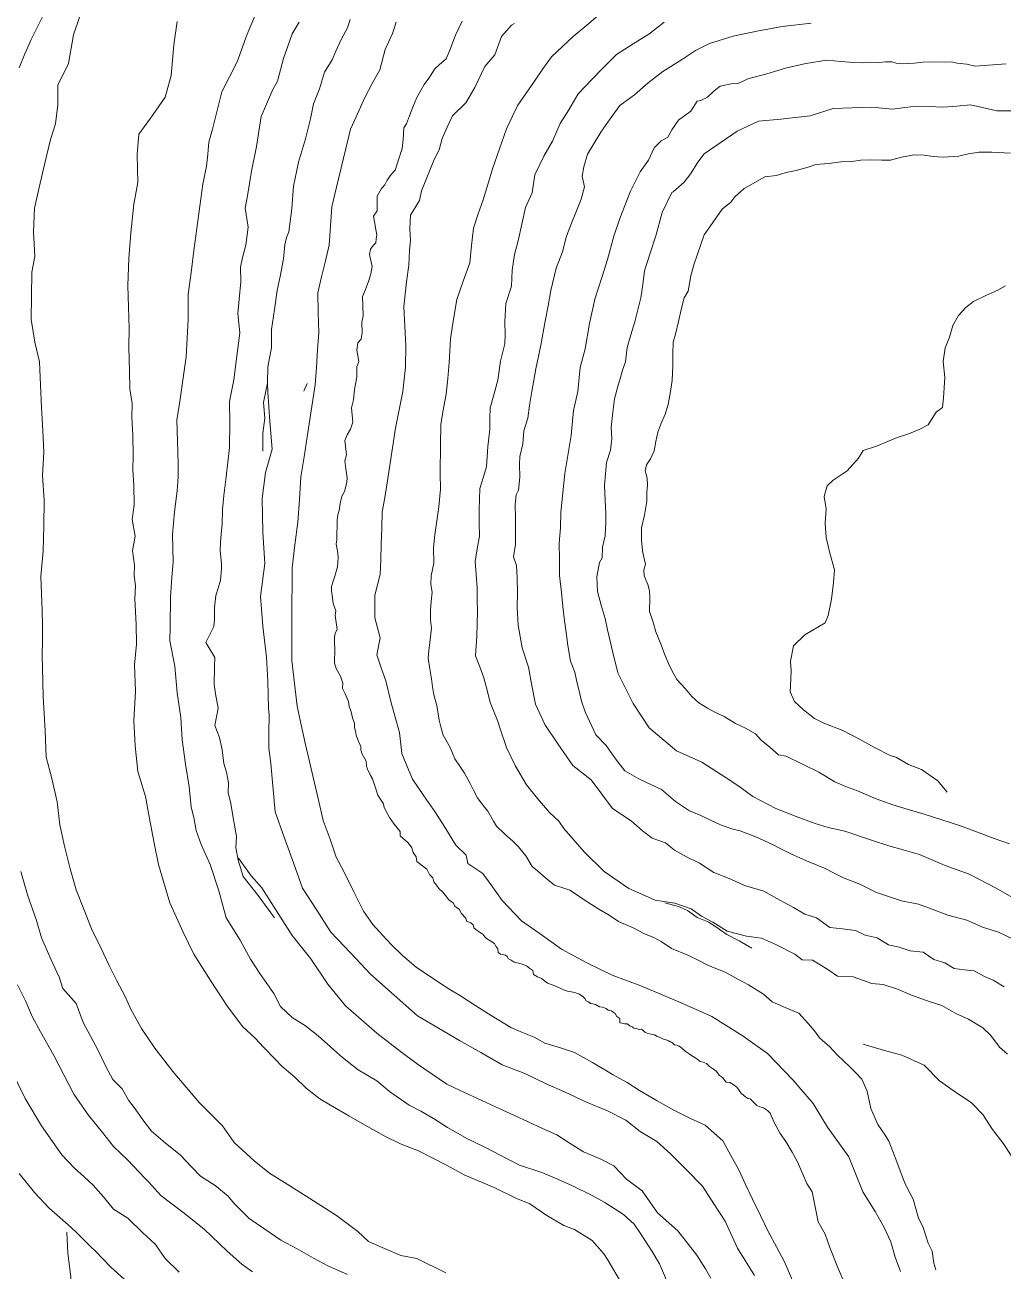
# Model space of a CAD drawing. Extents: x 683321 to 688873, y 7661944 to 7668387.
# Drawn here: x 685769.7 to 686013.2, y 7666262 to 7666572.1 of the extents above; entities that cross this region are included whole.
import ezdxf

# ---------------------------------------------------------------- set-up
doc = ezdxf.new("R2010")
doc.units = 0
doc.header["$MEASUREMENT"] = 0
doc.layers.add('01 CRESTA_Line', color=3, linetype='Continuous', lineweight=20)

msp = doc.modelspace()

# ---------------------------------------------------------------- linework, layer by layer
at = {"layer": '01 CRESTA_Line'}
for points in [[(685768.23, 7666561.43, 4039.72), (685769.69, 7666564.98, 4039.7), (685771.22, 7666568.48, 4039.73), (685774.68, 7666575.47, 4039.74)], [(685930.14, 7666257.95, 3999.81), (685927.71, 7666263.76, 3999.72), (685925.85, 7666266.88, 3999.74), (685922.95, 7666271.32, 3999.66), (685921.41, 7666273.65, 3999.65), (685918.72, 7666276.09, 3999.53), (685914.1, 7666279.08, 3999.4), (685910.91, 7666280.82, 4000.43), (685906.04, 7666283.16, 4000.28), (685902.13, 7666284.96, 4000.17), (685898.41, 7666286.47, 4000.14), (685892.82, 7666288.32, 4000.11), (685888.14, 7666290.76, 4000.13), (685884.16, 7666292.78, 4000.15), (685879.9, 7666294.92, 4000.25), (685874.93, 7666297.7, 4000.34), (685871.41, 7666299.97, 4000.24), (685868.25, 7666301.74, 4000.14), (685865.39, 7666303.3, 4000.1), (685860.49, 7666306.69, 4000.12), (685857.34, 7666309.35, 4000.07), (685852.67, 7666312.05, 4000.03), (685848.77, 7666315.17, 4000.04), (685845.73, 7666317.79, 4000.03), (685842.71, 7666320.55, 3999.99), (685839.57, 7666323, 3999.98), (685836.24, 7666325.12, 4000.02), (685833.29, 7666327.83, 4000.03), (685831.64, 7666331.03, 4000.04), (685828.16, 7666336.02, 4000.05), (685825.85, 7666339.64, 4000.09), (685823.28, 7666344.32, 4000.13), (685819.81, 7666349.92, 4000.18), (685817.92, 7666356.61, 4000.16), (685815.8, 7666363.14, 4000.09), (685813.6, 7666368.15, 4000.11), (685812.32, 7666371.64, 4000.11), (685811.76, 7666374.88, 4000.11), (685811.07, 7666377.44, 4000.11), (685810.54, 7666382.53, 4000.07), (685809.62, 7666388.18, 4000.04), (685808.85, 7666394.22, 4000), (685808.48, 7666399.72, 3999.98), (685807.62, 7666405.86, 4000.01), (685807.04, 7666412.57, 4000.07), (685805.75, 7666418.82, 4000.11), (685805.85, 7666422.29, 4000.12), (685805.91, 7666429.67, 4000.09), (685806.25, 7666434.65, 4000.11), (685806.56, 7666438.39, 4000.2), (685806.42, 7666445.29, 4000.28), (685806.93, 7666450.94, 4000.33), (685807.59, 7666456.14, 4000.23), (685807.82, 7666459.69, 4000.22), (685807.83, 7666462.67, 4000.21), (685807.79, 7666465.89, 4000.16), (685807.53, 7666473.76, 4000.1), (685808.3, 7666479.01, 4000.04), (685809.07, 7666484.27, 3999.92), (685809.83, 7666489.52, 3999.99), (685810.09, 7666494.2, 4000.11), (685810.34, 7666498.89, 4000.15), (685810.32, 7666501.96, 4000.19), (685810.3, 7666505.03, 4000.19), (685811.04, 7666510.52, 4000.16), (685811.77, 7666516.02, 4000.21), (685812.5, 7666521.51, 4000.24), (685813.23, 7666527, 4000.31), (685813.96, 7666532.49, 4000.26), (685814.87, 7666536.96, 4000.31), (685815.18, 7666539.94, 4000.33), (685815.48, 7666542.93, 4000.36), (685816.42, 7666546.18, 4000.37), (685818.68, 7666555.51, 4000.35), (685822.52, 7666562.99, 4000.36), (685825.05, 7666569.86, 4000.4), (685827.31, 7666575.35, 4000.43)], [(685783.24, 7666574.06, 4029.22), (685781.75, 7666569.69, 4029.1), (685780.55, 7666562.5, 4029.11), (685777.91, 7666557.14, 4029.26), (685777.88, 7666552.29, 4029.21), (685777.26, 7666547.54, 4029.25), (685776.06, 7666543.64, 4029.35), (685774.64, 7666537.69, 4029.49), (685773.23, 7666531.7, 4029.54), (685772.09, 7666526.56, 4029.56), (685771.8, 7666520.65, 4029.57), (685772.14, 7666514.52, 4029.53), (685771.4, 7666510.62, 4029.52), (685771.31, 7666504.66, 4029.58), (685771.21, 7666498.78, 4029.65), (685772.14, 7666493.2, 4029.69), (685773.3, 7666488.31, 4029.72), (685773.52, 7666482.6, 4029.7), (685773.81, 7666476.89, 4029.67), (685774.1, 7666471.17, 4029.65), (685774.36, 7666465.83, 4029.65), (685774.06, 7666460.02, 4029.67), (685774.51, 7666453.87, 4029.79), (685774.4, 7666447.43, 4029.84), (685774.19, 7666441.23, 4029.91), (685773.67, 7666434.89, 4029.95), (685773.96, 7666426.48, 4029.87), (685774.03, 7666422.73, 4029.87), (685774.02, 7666418.97, 4029.9), (685774.01, 7666415.21, 4029.95), (685774.03, 7666412.13, 4029.98), (685774.21, 7666404.97, 4030.08), (685774.46, 7666400.72, 4030.12), (685774.71, 7666396.47, 4030.14), (685774.95, 7666389.86, 4030.12), (685776.34, 7666384.54, 4030.07), (685777.73, 7666378.73, 4030.11), (685778.36, 7666373.02, 4030.15), (685779.52, 7666367.77, 4030.12), (685780.98, 7666362.07, 4030.12), (685782.42, 7666356.88, 4030.03), (685784.33, 7666352.02, 4029.82), (685786.24, 7666347.15, 4029.76), (685788.69, 7666342.26, 4029.76), (685790.68, 7666337.99, 4029.75), (685792.6, 7666334.24, 4029.69), (685794.52, 7666330.5, 4029.68), (685796.07, 7666327.18, 4029.71), (685798.74, 7666322.32, 4029.73), (685802.02, 7666317.45, 4029.81), (685806.53, 7666311.64, 4029.75), (685809.82, 7666307.76, 4029.65), (685813.12, 7666303.89, 4029.65), (685816, 7666301.02, 4029.61), (685818.88, 7666298.15, 4029.59), (685821.8, 7666293.95, 4029.59), (685826.72, 7666289.44, 4029.67), (685830.61, 7666286.32, 4029.65), (685835.62, 7666283.16, 4029.63), (685840.62, 7666280, 4029.59), (685847.29, 7666275.79, 4029.52), (685852.55, 7666271.79, 4029.58), (685855.26, 7666269.33, 4029.62), (685858.66, 7666267.81, 4029.61), (685863.28, 7666265.87, 4029.65), (685867.3, 7666265.09, 4029.69), (685874.46, 7666261.52, 4029.7)], [(685918.3, 7666258.82, 4010.39), (685914.91, 7666264.59, 4010.34), (685913.79, 7666266.28, 4010.33), (685910.89, 7666269.55, 4010.31), (685906.51, 7666272.29, 4010.31), (685903.83, 7666273.32, 4010.31), (685899.6, 7666275.79, 4010.27), (685895.43, 7666278.67, 4010.2), (685891.87, 7666280.15, 4010.21), (685886.53, 7666282.79, 4010.25), (685879.2, 7666285.85, 4010.16), (685874.68, 7666288.37, 4010.17), (685867.67, 7666291.89, 4010.16), (685863.32, 7666293.58, 4010.12), (685859.16, 7666295.66, 4010.08), (685854.19, 7666298.41, 4010.06), (685850.29, 7666300.6, 4010.08), (685845.74, 7666303.25, 4010.14), (685843.13, 7666304.88, 4010.21), (685839.71, 7666307.54, 4010.28), (685836.87, 7666310.27, 4010.33), (685833.74, 7666312.88, 4010.36), (685832, 7666314.73, 4010.35), (685829.12, 7666317.7, 4010.31), (685826.98, 7666319.93, 4010.3), (685823.92, 7666322.76, 4010.37), (685820.12, 7666327.86, 4010.44), (685816.09, 7666334.04, 4010.46), (685811.74, 7666340.82, 4010.49), (685809.1, 7666346.3, 4010.48), (685805.79, 7666353.66, 4010.5), (685804.63, 7666357.55, 4010.52), (685802.95, 7666363.17, 4010.52), (685801.84, 7666368.45, 4010.52), (685800.64, 7666375.04, 4010.53), (685799.68, 7666380.12, 4010.51), (685797.78, 7666386.31, 4010.44), (685797.14, 7666392.68, 4010.36), (685796.76, 7666399.02, 4010.32), (685797.22, 7666406.27, 4010.28), (685797, 7666412.9, 4010.29), (685797.47, 7666418.05, 4010.32), (685797.41, 7666422.93, 4010.38), (685797.04, 7666429.31, 4010.45), (685797.18, 7666432.53, 4010.45), (685796.91, 7666435.14, 4010.45), (685796.99, 7666437.56, 4010.44), (685796.46, 7666441.21, 4010.44), (685797.11, 7666444.89, 4010.36), (685796.39, 7666449.05, 4010.42), (685796.88, 7666452.7, 4010.45), (685796.78, 7666457.47, 4010.49), (685796.53, 7666461.35, 4010.51), (685796.61, 7666464.93, 4010.49), (685796.58, 7666470.03, 4010.5), (685796.28, 7666474.45, 4010.5), (685796.4, 7666477.9, 4010.44), (685795.84, 7666481.59, 4010.34), (685795.71, 7666485.94, 4010.29), (685795.51, 7666492.05, 4010.29), (685795.63, 7666496.55, 4010.29), (685795.47, 7666501.91, 4010.31), (685795.31, 7666507.28, 4010.31), (685795.51, 7666513.98, 4010.32), (685796.04, 7666520.42, 4010.36), (685796.78, 7666527.52, 4010.5), (685797.81, 7666532.88, 4010.56), (685797.59, 7666539.85, 4010.59), (685798, 7666544.94, 4010.58), (685801.57, 7666549.82, 4010.6), (685804.58, 7666554.17, 4010.65), (685806.09, 7666559.57, 4010.7), (685806.73, 7666567.22, 4010.72), (685807.6, 7666573.02, 4010.66)], [(685831.84, 7666349.91, 3990.31), (685827.76, 7666355.42, 3990.29), (685824.01, 7666360.22, 3990.31), (685822.78, 7666364.22, 3990.29), (685822.22, 7666367.44, 3990.27), (685822.36, 7666370.16, 3990.21), (685821.55, 7666374.82, 3990.13), (685820.91, 7666378.35, 3990.1), (685820.28, 7666381.13, 3990.09), (685820.34, 7666383.47, 3990.08), (685819.84, 7666386.17, 3990.1), (685819.22, 7666388.33, 3990.11), (685818.78, 7666391.72, 3990.13), (685818.13, 7666394.78, 3990.18), (685816.96, 7666397.75, 3990.2), (685817.77, 7666402.1, 3990.12), (685817.12, 7666405.68, 3990.14), (685816.77, 7666407.94, 3990.13), (685816.87, 7666412.39, 3990.1), (685816.94, 7666414.7, 3990.08), (685814.75, 7666418.45, 3990.11), (685816.75, 7666422.38, 3990.06), (685816.85, 7666424.15, 3990.06), (685816.88, 7666427.11, 3990.06), (685817.24, 7666430.09, 3990.03), (685817.82, 7666431.96, 3990.01), (685818.37, 7666433.94, 3989.96), (685818.59, 7666436.78, 3989.91), (685818.62, 7666438.02, 3989.92), (685818.28, 7666441.23, 3989.98), (685818.41, 7666443.29, 3989.96), (685818.5, 7666445.5, 3989.91), (685818.82, 7666447.88, 3989.9), (685818.86, 7666451.54, 3989.95), (685819.18, 7666455.05, 3989.91), (685819.77, 7666459.66, 3989.87), (685820.62, 7666466.99, 3989.96), (685820.71, 7666473.03, 3989.89), (685820.65, 7666478.38, 3989.8), (685821.73, 7666483.82, 3989.78), (685822.49, 7666490.38, 3989.78), (685823.18, 7666495.5, 3989.75), (685822.73, 7666500.33, 3989.78), (685823.01, 7666503.85, 3989.84), (685823.43, 7666508.16, 3989.86), (685823.39, 7666511.85, 3989.83), (685823.85, 7666514.24, 3989.77), (685824.67, 7666517.34, 3989.65), (685825.23, 7666521.81, 3989.73), (685824.48, 7666526.49, 3989.88), (685825.12, 7666529.56, 3989.72), (685826.11, 7666535.77, 3989.9), (685827.35, 7666541.85, 3990.02), (685828.53, 7666549.34, 3989.97), (685831.44, 7666556.04, 3989.95), (685832.58, 7666558.12, 3989.93), (685834.08, 7666563.8, 3989.88), (685836.24, 7666569.94, 3989.79), (685837.95, 7666572.82, 3989.84)], [(685951.35, 7666260.87, 3980.04), (685947.11, 7666267.66, 3980.03), (685944, 7666274.36, 3980.07), (685941.21, 7666278.74, 3980.07), (685938.42, 7666283.12, 3980.11), (685934.4, 7666287.14, 3980.12), (685930.39, 7666291.17, 3980.16), (685926.98, 7666294.19, 3980.2), (685922.87, 7666296.72, 3980.22), (685919.26, 7666299.51, 3980.16), (685914.76, 7666301.88, 3980.23), (685909.52, 7666304.02, 3980.27), (685904.04, 7666306.59, 3980.22), (685899.5, 7666308.54, 3980.16), (685894.19, 7666311.18, 3980.16), (685888.47, 7666313.32, 3980.21), (685883.18, 7666316.34, 3980.19), (685877.88, 7666319.35, 3980.2), (685872.64, 7666322.44, 3980.23), (685867.4, 7666325.52, 3980.27), (685861.58, 7666330.68, 3980.27), (685855.76, 7666335.85, 3980.19), (685850.79, 7666341.08, 3980.14), (685845.82, 7666346.31, 3980.07), (685842.33, 7666351.8, 3980.01), (685838.83, 7666357.28, 3980.01), (685836.54, 7666363.61, 3979.98), (685834.25, 7666369.94, 3979.95), (685831.96, 7666376.27, 3979.84), (685830.88, 7666388.29, 3979.82), (685830.39, 7666392.11, 3979.82), (685830.39, 7666395.95, 3979.83), (685830.48, 7666400.4, 3979.82), (685830.31, 7666402.01, 3979.82), (685830.17, 7666408.78, 3979.79), (685829.85, 7666414.78, 3979.78), (685828.93, 7666422.53, 3979.82), (685828.36, 7666429.85, 3979.89), (685829.38, 7666438.06, 3980), (685828.95, 7666445.86, 3979.91), (685828.73, 7666454.27, 3979.86), (685829.61, 7666460.75, 3979.62), (685831.23, 7666466.58, 3979.47), (685830.67, 7666473.46, 3979.51), (685830.2, 7666480.72, 3979.83), (685830.04, 7666482.96, 3979.83), (685830.16, 7666487.05, 3979.82), (685831.06, 7666491.74, 3979.77), (685831.07, 7666496.31, 3979.94), (685831.84, 7666501.34, 3979.8), (685832.49, 7666506.01, 3979.76), (685833.2, 7666509.56, 3979.8), (685834.06, 7666513.9, 3979.82), (685834.38, 7666517.4, 3979.78), (685834.82, 7666519.26, 3979.78), (685835.37, 7666520.67, 3979.78), (685836.15, 7666526.36, 3979.76), (685836.57, 7666531.97, 3979.75), (685837.81, 7666537.99, 3979.75), (685839.52, 7666543.8, 3979.82), (685840.8, 7666548.79, 3979.87), (685841.57, 7666552.54, 3979.91), (685843.05, 7666556.25, 3979.93), (685844.28, 7666560.35, 3979.95), (685846.15, 7666563.42, 3979.94), (685847.09, 7666565.62, 3979.94), (685848.43, 7666568.53, 3979.89), (685849.97, 7666571.44, 3979.83), (685850.69, 7666573.53, 3979.78)], [(685862.08, 7666572.86, 3968.63), (685861.22, 7666569.97, 3968.84), (685859.36, 7666566.02, 3969.09), (685858.06, 7666560.96, 3969.31), (685856.17, 7666557.53, 3969.42), (685854.28, 7666554.1, 3969.5), (685852.16, 7666549.3, 3969.55), (685850.71, 7666546.23, 3969.53), (685849.56, 7666541.4, 3969.65), (685848.42, 7666536.57, 3969.72), (685847.27, 7666531.74, 3969.77), (685846.12, 7666526.9, 3969.83), (685845.77, 7666522.12, 3969.87), (685845.41, 7666517.34, 3969.84), (685844.48, 7666513.39, 3969.68), (685843.54, 7666509.43, 3969.68), (685842.61, 7666505.48, 3969.74), (685842.73, 7666500.54, 3969.79), (685842.86, 7666495.6, 3969.75), (685842.56, 7666491.26, 3969.7), (685842.25, 7666486.91, 3969.6), (685841.95, 7666482.56, 3968.9), (685841.28, 7666478.25, 3969.34), (685840.61, 7666473.93, 3969.62), (685839.95, 7666469.62, 3969.82), (685839.18, 7666464.63, 3969.82), (685838.41, 7666459.64, 3969.79), (685838.01, 7666454.01, 3969.82), (685837.61, 7666448.38, 3969.81), (685836.9, 7666442.71, 3969.76), (685836.18, 7666437.03, 3969.73), (685836.18, 7666432.69, 3969.73), (685836.17, 7666428.35, 3969.74), (685836.16, 7666424.02, 3969.72), (685836.13, 7666418.96, 3969.78), (685836.1, 7666413.91, 3969.95), (685836.77, 7666408.24, 3969.92), (685837.43, 7666402.58, 3969.99), (685838.44, 7666397.97, 3970.07), (685839.45, 7666393.36, 3970.12), (685840.54, 7666388.77, 3970.17), (685841.63, 7666384.17, 3970.22), (685842.72, 7666379.58, 3970.27), (685843.96, 7666374.14, 3970.26), (685845.7, 7666369.5, 3970.24), (685847.18, 7666364.99, 3970.27), (685849.16, 7666361.29, 3970.31), (685851.58, 7666356.4, 3970.28), (685854, 7666351.52, 3970.23), (685856.31, 7666348.21, 3970.14), (685858.77, 7666345.5, 3970.09), (685860.99, 7666343.18, 3970.02), (685863.61, 7666340.57, 3969.97), (685867.2, 7666337.51, 3969.98), (685870.04, 7666335.61, 3970.05), (685872.88, 7666333.7, 3970.04), (685875.5, 7666332.08, 3970.01), (685878.12, 7666330.46, 3970.02), (685881.95, 7666328.01, 3970.06), (685885.79, 7666325.57, 3970.05), (685890.67, 7666322.57, 3969.93), (685893.55, 7666321.38, 3969.93), (685896.44, 7666320.2, 3969.95), (685899.11, 7666318.73, 3969.97), (685903.28, 7666317.49, 3969.81), (685906.5, 7666316.4, 3969.44), (685911.01, 7666313.88, 3969.53), (685916.12, 7666310.8, 3969.53), (685919.59, 7666308.87, 3969.55), (685922.7, 7666306.93, 3969.65), (685927.11, 7666304.36, 3969.75), (685931.42, 7666301.98, 3970.1), (685935.43, 7666299.97, 3970.07), (685939.08, 7666298.33, 3970.04), (685943.48, 7666294.42, 3970.03), (685945.46, 7666290.78, 3969.92), (685947.44, 7666287.14, 3969.83), (685949.13, 7666283.5, 3969.83), (685950.81, 7666279.86, 3969.85), (685952.79, 7666275.83, 3969.93), (685954.76, 7666271.8, 3970.39), (685956.79, 7666268.04, 3971.04), (685958.82, 7666264.27, 3970.76), (685961.04, 7666259.02, 3971)], [(685878.54, 7666573.1, 3960.62), (685876.87, 7666569.6, 3960.73), (685875.47, 7666565.84, 3960.85), (685874.55, 7666563.67, 3960.85), (685872.9, 7666562.26, 3960.79), (685871.67, 7666561.1, 3960.74), (685870.5, 7666559.22, 3960.65), (685869.09, 7666557.32, 3960.53), (685868.35, 7666556.01, 3960.44), (685867.3, 7666554.1, 3960.32), (685866.47, 7666552.12, 3960.23), (685865.46, 7666549.51, 3960.12), (685864.68, 7666547.55, 3960.04), (685864.04, 7666546.5, 3960.03), (685863.83, 7666543.66, 3959.99), (685863.61, 7666541.4, 3959.93), (685862.68, 7666538.59, 3959.92), (685861.89, 7666535.95, 3959.92), (685860.85, 7666534.91, 3959.94), (685859.89, 7666533.47, 3959.95), (685859.28, 7666532.32, 3959.95), (685858.47, 7666531.41, 3959.95), (685857.41, 7666529.5, 3959.95), (685857.38, 7666525.88, 3959.93), (685856.48, 7666524.51, 3959.94), (685857.26, 7666519.82, 3959.88), (685857.12, 7666518.88, 3959.89), (685857.04, 7666517.88, 3959.9), (685856.36, 7666517.27, 3959.92), (685855.7, 7666516.32, 3959.94), (685855.5, 7666515.02, 3959.95), (685856.12, 7666512.04, 3959.92), (685855.77, 7666510.2, 3959.93), (685855.23, 7666508.29, 3959.93), (685854.51, 7666506.31, 3959.93), (685853.77, 7666504.53, 3959.94), (685853.78, 7666502.34, 3959.92), (685853.93, 7666499.71, 3959.91), (685853.55, 7666498.14, 3959.92), (685853.66, 7666495.59, 3959.94), (685853.39, 7666493.96, 3959.97), (685852.58, 7666492.99, 3959.97), (685852.36, 7666491.21, 3959.98), (685852.81, 7666488.38, 3960.05), (685852.36, 7666487.03, 3960.06), (685852.35, 7666484.56, 3960.07), (685852.09, 7666483.1, 3960.09), (685851.71, 7666481.39, 3960.09), (685851.53, 7666478.82, 3960.1), (685851.02, 7666476.8, 3960.1), (685851.35, 7666473.24, 3960.06), (685850.72, 7666471.54, 3960.05), (685849.95, 7666470.14, 3960.06), (685849.36, 7666468.7, 3960.06), (685849.75, 7666465.17, 3959.99), (685849.35, 7666463.62, 3960.02), (685849.58, 7666461.62, 3960.01), (685849.9, 7666459.39, 3959.95), (685849.81, 7666458.3, 3959.92), (685849.59, 7666457.25, 3959.9), (685849.24, 7666456.04, 3959.88), (685848.61, 7666454.86, 3959.87), (685848.13, 7666453.06, 3959.84), (685847.88, 7666451.31, 3959.81), (685847.62, 7666450.17, 3959.81), (685847.44, 7666448.85, 3959.81), (685847.43, 7666447.38, 3959.8), (685847.34, 7666445.54, 3959.78), (685847.34, 7666443.95, 3959.76), (685847.18, 7666442.86, 3959.75), (685847.47, 7666441.21, 3959.74), (685847.71, 7666439.7, 3959.74), (685847.57, 7666438.35, 3959.75), (685847.5, 7666437.25, 3959.74), (685847.2, 7666436.13, 3959.75), (685846.82, 7666434.91, 3959.75), (685846.43, 7666433.67, 3959.77), (685846.04, 7666432.34, 3959.79), (685845.98, 7666431.3, 3959.8), (685846.25, 7666429.53, 3959.79), (685846.42, 7666428.13, 3959.78), (685847.07, 7666426.32, 3959.76), (685846.92, 7666425.15, 3959.76), (685847.15, 7666423.41, 3959.79), (685847.43, 7666421.66, 3959.83), (685846.9, 7666420.78, 3959.82), (685846.72, 7666419.63, 3959.83), (685846.76, 7666418.29, 3959.85), (685846.87, 7666416.93, 3959.86), (685846.88, 7666415.59, 3959.86), (685846.75, 7666414.57, 3959.86), (685846.77, 7666413.34, 3959.85), (685847.21, 7666411.99, 3959.84), (685848.28, 7666410.01, 3959.83), (685848.87, 7666408.31, 3959.83), (685848.74, 7666406.96, 3959.84), (685849.39, 7666405.61, 3959.84), (685850.26, 7666403.78, 3959.84), (685850.37, 7666402.56, 3959.84), (685850.9, 7666401.2, 3959.82), (685851.27, 7666399.64, 3959.81), (685851.72, 7666398.23, 3959.8), (685851.72, 7666397.28, 3959.79), (685851.95, 7666396.32, 3959.78), (685852.13, 7666395.38, 3959.77), (685852.51, 7666394.47, 3959.76), (685852.84, 7666393.58, 3959.76), (685853.29, 7666392.57, 3959.79), (685853.28, 7666391.73, 3959.8), (685853.61, 7666390.67, 3959.82), (685854.62, 7666388.91, 3959.86), (685854.72, 7666387.73, 3959.87), (685854.95, 7666386.88, 3959.87), (685855.63, 7666385.52, 3959.88), (685856.23, 7666384.51, 3959.89), (685856.67, 7666383.24, 3959.89), (685857.06, 7666382, 3959.9), (685857.51, 7666380.43, 3959.91), (685858.33, 7666379.28, 3959.92), (685858.93, 7666378.26, 3959.93), (685859.15, 7666377.38, 3959.94), (685859.82, 7666376.14, 3959.94), (685860.46, 7666374.85, 3959.94), (685861.62, 7666373.17, 3959.94), (685863.12, 7666371.42, 3959.92), (685863.11, 7666370.31, 3959.91), (685865.13, 7666368.56, 3959.93), (685866.01, 7666367.32, 3959.94), (685866.32, 7666366.12, 3959.93), (685867.1, 7666365.06, 3959.94), (685867.29, 7666363.89, 3959.94), (685869.79, 7666361.99, 3960), (685870.39, 7666360.69, 3960.02), (685871.22, 7666359.87, 3960.02), (685871.51, 7666358.87, 3960), (685872.12, 7666358, 3959.99), (685872.75, 7666357.2, 3959.99), (685873.75, 7666356.32, 3959.97), (685874.42, 7666355.42, 3959.95), (685875.26, 7666354.4, 3959.93), (685876.41, 7666353.55, 3959.93), (685876.7, 7666352.77, 3959.93), (685877.91, 7666351.97, 3959.94), (685878.29, 7666351.07, 3959.96), (685879.44, 7666349.85, 3959.97), (685879.61, 7666349.05, 3959.98), (685880.69, 7666348.69, 3959.97), (685881.32, 7666348.13, 3959.98), (685881.47, 7666347.44, 3959.98), (685881.97, 7666346.98, 3960), (685882.86, 7666346.34, 3960.03), (685883.7, 7666345.81, 3960.04), (685884.2, 7666345.16, 3960.04), (685884.58, 7666344.78, 3960.05), (685885.67, 7666344.11, 3960.05), (685886.63, 7666343.47, 3960.05), (685886.96, 7666342.84, 3960.05), (685887.41, 7666342.14, 3960.05), (685887.47, 7666341.3, 3960.04), (685888.13, 7666340.83, 3960.04), (685889.35, 7666340.63, 3960.05), (685889.71, 7666340.25, 3960.05), (685890.1, 7666339.73, 3960.05), (685890.75, 7666339.34, 3960.05), (685891.53, 7666338.88, 3960.06), (685893.21, 7666338.47, 3960.07), (685894.58, 7666337.93, 3960.05), (685895.38, 7666337.28, 3960.05), (685896.11, 7666336.78, 3960.04), (685896.3, 7666335.83, 3960.03), (685897.32, 7666335.25, 3960.03), (685898.28, 7666334.81, 3960.03), (685899.81, 7666333.6, 3960.04), (685900.98, 7666333.21, 3960.03), (685902.01, 7666332.81, 3960.03), (685902.97, 7666332.38, 3960.04), (685903.79, 7666331.99, 3960.06), (685904.76, 7666331.62, 3960.07), (685906.17, 7666331.38, 3960.08), (685907.01, 7666331.17, 3960.09), (685907.58, 7666330.99, 3960.08), (685908.06, 7666330.67, 3960.08), (685908.67, 7666330.24, 3960.08), (685909.12, 7666329.83, 3960.09), (685909.46, 7666329.26, 3960.09), (685909.99, 7666329, 3960.09), (685910.47, 7666328.56, 3960.1), (685911.09, 7666328.53, 3960.1), (685911.74, 7666328.31, 3960.11), (685912.75, 7666327.76, 3960.13), (685913.47, 7666327.64, 3960.14), (685914.38, 7666327.36, 3960.13), (685914.9, 7666326.91, 3960.13), (685915.71, 7666326.76, 3960.12), (685916.11, 7666326.44, 3960.12), (685916.6, 7666326.06, 3960.11), (685917.09, 7666325.35, 3960.12), (685917.79, 7666324.82, 3960.11), (685917.77, 7666323.79, 3960.13), (685918.31, 7666323.67, 3960.13), (685918.93, 7666323.54, 3960.13), (685919.66, 7666323.52, 3960.13), (685920.27, 7666323.05, 3960.14), (685920.89, 7666322.8, 3960.14), (685921.28, 7666322.45, 3960.14), (685921.86, 7666322.39, 3960.14), (685922.62, 7666322.07, 3960.15), (685923.23, 7666322.15, 3960.14), (685923.7, 7666321.76, 3960.16), (685924.02, 7666321.42, 3960.17), (685924.62, 7666321.23, 3960.18), (685925.2, 7666321.02, 3960.18), (685925.92, 7666320.85, 3960.19), (685926.47, 7666320.79, 3960.19), (685927.09, 7666320.37, 3960.21), (685927.84, 7666320.07, 3960.22), (685928.5, 7666319.79, 3960.22), (685928.85, 7666319.58, 3960.23), (685929.35, 7666319.56, 3960.23), (685929.89, 7666319.3, 3960.24), (685930.37, 7666319.07, 3960.24), (685930.65, 7666318.98, 3960.24), (685930.95, 7666318.77, 3960.25), (685931.39, 7666318.32, 3960.26), (685931.95, 7666318.19, 3960.27), (685932.58, 7666317.93, 3960.27), (685933.13, 7666317.51, 3960.29), (685933.8, 7666316.94, 3960.29), (685934.36, 7666316.51, 3960.29), (685935.1, 7666316.01, 3960.28), (685935.68, 7666315.61, 3960.27), (685936.48, 7666315.11, 3960.25), (685937.08, 7666314.72, 3960.24), (685937.79, 7666314.17, 3960.22), (685938.55, 7666314, 3960.21), (685939.38, 7666313.68, 3960.2), (685940.12, 7666312.9, 3960.2), (685940.61, 7666312.59, 3960.2), (685941.14, 7666312.22, 3960.19), (685941.82, 7666311.75, 3960.19), (685942.6, 7666310.67, 3960.2), (685943.36, 7666310.14, 3960.2), (685944.24, 7666308.96, 3960.22), (685945.19, 7666308.88, 3960.21), (685946.02, 7666308.45, 3960.21), (685946.9, 7666307.73, 3960.22), (685947.93, 7666306.31, 3960.23), (685948.73, 7666305.6, 3960.22), (685949.64, 7666304.91, 3960.21), (685950.26, 7666304.87, 3960.19), (685950.86, 7666304.27, 3960.19), (685951.93, 7666303.18, 3960.19), (685952.68, 7666302.86, 3960.18), (685953.55, 7666302.57, 3960.17), (685954.6, 7666301.97, 3960.16), (685955.24, 7666301.3, 3960.15), (685956.2, 7666298.96, 3960.15), (685957.7, 7666296.25, 3960.11), (685959.1, 7666294.24, 3960.08), (685960.71, 7666291.61, 3960.02), (685962.04, 7666289.2, 3959.98), (685964.39, 7666283.79, 3960.03), (685965.72, 7666281.66, 3960.04), (685967.21, 7666274.21, 3960.05), (685968.9, 7666271.15, 3960.08), (685970.07, 7666267.82, 3960.01), (685972.04, 7666263.06, 3960.04), (685974.06, 7666258.22, 3960.06)], [(685987.69, 7666261.85, 3949.99), (685986.38, 7666265.44, 3949.91), (685985.27, 7666269.22, 3949.87), (685983.64, 7666272.83, 3949.84), (685981.4, 7666276.78, 3949.83), (685978.29, 7666281.68, 3949.94), (685974.84, 7666290.39, 3949.74), (685969.49, 7666297.79, 3949.77), (685965.96, 7666303.7, 3949.82), (685960.89, 7666309.6, 3949.93), (685954.61, 7666316.14, 3949.9), (685948.54, 7666320.46, 3949.89), (685940.68, 7666325.32, 3949.87), (685933.07, 7666328.74, 3949.85), (685923.04, 7666332.94, 3949.87), (685915.86, 7666335.64, 3949.85), (685909.59, 7666338.72, 3949.85), (685903.32, 7666342.08, 3949.83), (685898.55, 7666345.53, 3949.83), (685893.29, 7666349.17, 3949.8), (685888.48, 7666354.17, 3949.75), (685885.66, 7666358.21, 3949.78), (685883.66, 7666360.91, 3949.78), (685879.95, 7666363.4, 3949.82), (685879.51, 7666365.53, 3949.87), (685877, 7666367.95, 3949.92), (685874.44, 7666372.04, 3949.89), (685871.88, 7666376.12, 3949.87), (685869.01, 7666380.25, 3949.86), (685866.14, 7666384.38, 3949.85), (685864.82, 7666387.58, 3949.88), (685863.5, 7666390.78, 3949.89), (685862.96, 7666396.02, 3949.9), (685861.88, 7666399.86, 3949.96), (685860.8, 7666403.7, 3950.01), (685859.57, 7666408.89, 3950.01), (685858.42, 7666412.12, 3950.02), (685857.27, 7666415.36, 3950.06), (685858.17, 7666419.58, 3950.12), (685856.78, 7666424.6, 3950.12), (685856.84, 7666430.17, 3950.07), (685858.13, 7666435.31, 3950.07), (685858.27, 7666439.07, 3950.05), (685858.4, 7666442.84, 3950.03), (685858.52, 7666446.9, 3950.01), (685858.63, 7666450.96, 3949.99), (685859.17, 7666454.01, 3949.95), (685859.7, 7666457.05, 3949.92), (685860.46, 7666461.96, 3949.9), (685861.22, 7666466.87, 3949.98), (685861.98, 7666471.78, 3950.01), (685862.88, 7666476.32, 3949.99), (685863.78, 7666480.87, 3950.02), (685864.09, 7666483.93, 3950.02), (685864.4, 7666486.99, 3950.03), (685864.5, 7666492.3, 3950.05), (685864.25, 7666497.16, 3950.09), (685864, 7666502.01, 3950.11), (685864.36, 7666505.09, 3950.1), (685864.71, 7666508.18, 3950.07), (685865.27, 7666512.36, 3950.04), (685865.43, 7666516.02, 3950.04), (685865.7, 7666518.56, 3950.05), (685865.53, 7666521.36, 3950.09), (685865.7, 7666524.77, 3950.17), (685867.92, 7666528.47, 3950.17), (685868.44, 7666530.84, 3950.18), (685869.33, 7666533.08, 3950.19), (685870.94, 7666537.02, 3950.17), (685871.6, 7666538.63, 3950.14), (685872.79, 7666541.05, 3950.12), (685873.54, 7666543.89, 3950.13), (685874.84, 7666546.72, 3950.12), (685876.15, 7666549.55, 3950.09), (685879.49, 7666552.77, 3950.08), (685881.66, 7666556.59, 3950.08), (685884.21, 7666561.78, 3950.02), (685886.72, 7666564.67, 3949.99), (685888.3, 7666569.22, 3949.97), (685890.82, 7666572.11, 3949.94), (685891.57, 7666572.52, 3949.96)], [(685912.98, 7666574.96, 3939.83), (685909.6, 7666572.09, 3939.84), (685906.21, 7666569.23, 3939.86), (685903.49, 7666566.73, 3939.89), (685900.76, 7666564.23, 3939.91), (685898.66, 7666561.18, 3939.95), (685896.56, 7666558.14, 3940), (685894.5, 7666555.17, 3940.02), (685892.44, 7666552.2, 3940.04), (685891.01, 7666549.24, 3940.04), (685889.59, 7666546.28, 3940.02), (685887.85, 7666541.3, 3939.97), (685886.11, 7666536.32, 3939.93), (685884.95, 7666532.45, 3939.89), (685883.78, 7666528.59, 3939.94), (685882.56, 7666525.08, 3939.94), (685881.33, 7666521.57, 3939.92), (685880.89, 7666517.25, 3939.84), (685880.44, 7666512.94, 3939.84), (685878.82, 7666508.38, 3939.86), (685877.2, 7666503.81, 3939.96), (685876.41, 7666498.89, 3940.08), (685875.63, 7666493.97, 3940.15), (685875.33, 7666488.1, 3940.19), (685874.95, 7666484.16, 3940.17), (685874.57, 7666480.22, 3940.14), (685873.7, 7666475.83, 3940.13), (685873.22, 7666472.66, 3940.12), (685873.17, 7666467.61, 3940.15), (685873.09, 7666460.53, 3940.13), (685873.15, 7666456.62, 3940.1), (685872.75, 7666452.16, 3940.1), (685872.32, 7666449.28, 3940.09), (685871.78, 7666445.2, 3940.07), (685871.43, 7666441.95, 3940.06), (685871.46, 7666438.21, 3940.04), (685870.8, 7666435.01, 3940.04), (685870.74, 7666432.89, 3940.04), (685871.04, 7666430.96, 3940.05), (685870.84, 7666428.64, 3940.06), (685870.66, 7666426.43, 3940.07), (685870.66, 7666424, 3940.09), (685870.89, 7666422.01, 3940.11), (685870.52, 7666418.46, 3940.11), (685870.25, 7666416.41, 3940.12), (685870.12, 7666414.53, 3940.13), (685870.52, 7666411.83, 3940.13), (685870.93, 7666409.41, 3940.13), (685871.15, 7666407.4, 3940.11), (685871.49, 7666405.4, 3940.09), (685872.21, 7666402.78, 3940.05), (685872.81, 7666399.12, 3939.99), (685873.24, 7666397.46, 3939.98), (685873.85, 7666395.39, 3939.96), (685875.58, 7666392.28, 3939.97), (685876.68, 7666389.48, 3940.09), (685877.94, 7666387.61, 3940.07), (685879.14, 7666385.94, 3940.04), (685880.53, 7666383.35, 3940.06), (685881.33, 7666381.63, 3940.06), (685882.35, 7666379.79, 3940.06), (685883.78, 7666377.83, 3940.06), (685884.97, 7666376.47, 3940.06), (685886.33, 7666373.97, 3940.07), (685887.11, 7666372.72, 3940.07), (685889.11, 7666370.83, 3940.06), (685891.13, 7666368.97, 3940.02), (685892.6, 7666367.56, 3939.99), (685894.41, 7666365.3, 3939.96), (685896.01, 7666362.67, 3939.98), (685897.27, 7666361.58, 3939.95), (685898.72, 7666360.38, 3939.92), (685900.2, 7666359.1, 3939.91), (685901.55, 7666357.99, 3939.9), (685903.82, 7666357.27, 3939.91), (685905.35, 7666356.74, 3939.91), (685907.23, 7666355.55, 3939.94), (685908.71, 7666354.56, 3939.96), (685910.79, 7666353.24, 3939.96), (685912.57, 7666352.05, 3939.97), (685915.16, 7666350.59, 3939.94), (685917.48, 7666349.02, 3939.95), (685919.2, 7666348.25, 3939.93), (685921.15, 7666347.43, 3939.91), (685923.95, 7666345.95, 3939.89), (685926.23, 7666344.98, 3939.89), (685928.09, 7666344.02, 3939.89), (685930.7, 7666342.23, 3939.84), (685934.74, 7666340.63, 3939.75), (685937.5, 7666339.27, 3939.78), (685939.55, 7666338.21, 3939.8), (685941.28, 7666337.45, 3939.82), (685944.04, 7666336.39, 3939.84), (685947.32, 7666334.58, 3939.9), (685949.83, 7666333.26, 3939.94), (685953.57, 7666330.92, 3939.96), (685955.77, 7666329.02, 3939.96), (685958.4, 7666327.86, 3939.96), (685960.16, 7666327.09, 3939.96), (685962.35, 7666326.13, 3939.97), (685964.82, 7666323.54, 3939.96), (685966.28, 7666321.78, 3939.94), (685967.51, 7666320.02, 3939.92), (685970.11, 7666317.78, 3939.92), (685971.91, 7666315.77, 3939.93), (685975.03, 7666312.79, 3939.92), (685976.45, 7666311.36, 3939.91), (685978.07, 7666309.77, 3939.91), (685979.35, 7666306.74, 3939.91), (685980.26, 7666302.43, 3939.95), (685982.05, 7666298.48, 3939.99), (685983.86, 7666295.8, 3939.96), (685984.82, 7666294.27, 3939.94), (685986.54, 7666289.82, 3940.23), (685987.83, 7666286.3, 3940.29), (685988.69, 7666284.11, 3940.34), (685989.85, 7666281.72, 3940.35), (685990.85, 7666279.83, 3940.36), (685992.2, 7666275.18, 3940.25), (685993.22, 7666273.03, 3940.23), (685993.97, 7666270.72, 3940.21), (685994.57, 7666268.92, 3940.27), (685995.53, 7666266.91, 3940.37), (685995.95, 7666263.93, 3940.59), (685996.52, 7666262.28, 3940.72)], [(686014.31, 7666315.98, 3929.66), (686012.37, 7666317.68, 3929.64), (686010.2, 7666320.58, 3929.68), (686008.17, 7666322.51, 3929.7), (686004.62, 7666324.66, 3929.73), (686001.46, 7666326.07, 3929.75), (685997.94, 7666328.04, 3929.81), (685995.04, 7666328.98, 3929.82), (685990.39, 7666330.62, 3929.84), (685986.95, 7666332.16, 3929.88), (685983.35, 7666333.3, 3929.91), (685980.54, 7666333.52, 3929.88), (685975.86, 7666335.18, 3929.95), (685972.01, 7666335.4, 3929.97), (685969.6, 7666337.07, 3929.95), (685965.76, 7666339.33, 3929.94), (685963.21, 7666339.44, 3929.92), (685961.35, 7666340.86, 3929.94), (685956.83, 7666343.14, 3929.89), (685953.06, 7666344.85, 3929.9), (685949.32, 7666345.34, 3929.99), (685944.56, 7666346.55, 3929.76), (685941, 7666348.85, 3929.77), (685938.14, 7666350.32, 3929.58), (685935.6, 7666352.16, 3929.27), (685931.53, 7666353.58, 3929.76), (685926.6, 7666354.29, 3930.11), (685922.69, 7666356.03, 3930.2), (685920.05, 7666357.19, 3930.24), (685913.91, 7666361.44, 3930.15), (685908.91, 7666366.36, 3929.98), (685903.85, 7666372.11, 3929.97), (685902.58, 7666373.92, 3929.97), (685900.28, 7666376.1, 3929.98), (685897.29, 7666379.61, 3929.93), (685894.59, 7666383.02, 3929.88), (685891.82, 7666387.61, 3929.88), (685889.6, 7666392.29, 3929.89), (685887.99, 7666396.97, 3929.91), (685887.34, 7666399.03, 3929.94), (685885.54, 7666403.49, 3930), (685884.76, 7666406.55, 3930.07), (685883.97, 7666409.6, 3930.11), (685882.94, 7666412.34, 3930.08), (685881.9, 7666415.07, 3930.04), (685882.16, 7666420, 3930.01), (685882.26, 7666423.08, 3930.04), (685882.35, 7666426.17, 3930.05), (685882.31, 7666429.1, 3930.07), (685882.28, 7666432.03, 3930.11), (685882.03, 7666435.32, 3930.1), (685881.77, 7666438.61, 3930.13), (685882.31, 7666441.75, 3930.12), (685882.84, 7666444.89, 3930.1), (685882.79, 7666448.18, 3930.11), (685882.74, 7666451.46, 3930.1), (685882.84, 7666454.09, 3930.06), (685882.94, 7666456.72, 3930.03), (685883.77, 7666459.43, 3929.99), (685884.61, 7666462.15, 3929.97), (685884.77, 7666464.66, 3929.95), (685884.93, 7666467.17, 3929.93), (685885.45, 7666471.51, 3929.9), (685885.47, 7666474.19, 3929.91), (685885.49, 7666476.87, 3929.92), (685886.39, 7666480.07, 3929.92), (685887.45, 7666483.74, 3929.92), (685888.13, 7666488.47, 3929.94), (685889.13, 7666492.74, 3929.98), (685889.27, 7666495.03, 3929.99), (685889.15, 7666498.34, 3929.98), (685889.45, 7666502.79, 3929.94), (685890.79, 7666507.08, 3929.9), (685890.98, 7666511.06, 3929.83), (685891.55, 7666514.96, 3929.76), (685892.49, 7666518.44, 3929.72), (685893.39, 7666522.51, 3929.66), (685894.29, 7666526.68, 3929.64), (685895.96, 7666530.34, 3929.65), (685896.63, 7666534.85, 3929.59), (685898.86, 7666539.48, 3929.56), (685901.02, 7666543.18, 3929.52), (685902.97, 7666547.6, 3929.48), (685905.09, 7666551.04, 3929.46), (685907.46, 7666554.96, 3929.43), (685910.94, 7666558.6, 3929.4), (685913.26, 7666561.04, 3929.4), (685916.95, 7666564.76, 3929.37), (685921.14, 7666567.45, 3929.42), (685925.03, 7666569.85, 3929.44), (685928.82, 7666572.82, 3929.5)], [(685965.44, 7666572.55, 3919.95), (685958.24, 7666571.73, 3919.85), (685951.94, 7666570.59, 3919.89), (685946.04, 7666569.34, 3919.97), (685940.13, 7666567.51, 3919.95), (685936.64, 7666565.77, 3920), (685933.37, 7666563.59, 3920.05), (685928.49, 7666560.55, 3920.04), (685924.83, 7666557.73, 3920.03), (685921.45, 7666554.71, 3920.05), (685917.79, 7666552.05, 3920.07), (685915.39, 7666548.74, 3920.09), (685913.1, 7666545.48, 3920.05), (685911.43, 7666542.73, 3920.15), (685909.74, 7666539.93, 3920.12), (685908.83, 7666536.85, 3920.06), (685908.41, 7666534.5, 3919.96), (685909.04, 7666531.84, 3919.86), (685908.21, 7666528.79, 3919.89), (685906.83, 7666525.43, 3919.94), (685905.81, 7666522.77, 3919.97), (685904.53, 7666519.56, 3919.89), (685903.49, 7666515.66, 3919.88), (685901.97, 7666511.56, 3919.88), (685900.65, 7666506.03, 3919.92), (685899.92, 7666502.22, 3920.06), (685899.19, 7666498.41, 3920.14), (685898.14, 7666492.47, 3920.22), (685896.87, 7666486.56, 3920.12), (685895.88, 7666480.91, 3920.06), (685895.35, 7666477.41, 3920.04), (685894.92, 7666474.28, 3920.07), (685893.88, 7666471.13, 3920.08), (685893.69, 7666467.91, 3920.11), (685892.87, 7666464.72, 3920.14), (685892.82, 7666462.71, 3920.15), (685892.9, 7666459.6, 3920.09), (685892.55, 7666456.38, 3920.33), (685892, 7666455.14, 3920.04), (685891.73, 7666452.79, 3920.13), (685891.79, 7666449.39, 3920.18), (685891.86, 7666446.12, 3920.27), (685891.79, 7666442.85, 3920.36), (685891.34, 7666439.78, 3920.47), (685892.11, 7666437.55, 3920.19), (685892.25, 7666434.48, 3920.05), (685892.34, 7666430.9, 3919.99), (685892.2, 7666427.02, 3920.01), (685892.46, 7666422.72, 3920.03), (685893.49, 7666417.11, 3920.07), (685895.03, 7666412.29, 3920.09), (685895.82, 7666408.1, 3920.11), (685896.82, 7666403.11, 3920.14), (685899.12, 7666398.03, 3920.12), (685902.35, 7666393.24, 3920.1), (685906.1, 7666387.78, 3920.02), (685910.69, 7666384.23, 3919.98), (685915.96, 7666377.07, 3919.93), (685920.61, 7666374.01, 3919.93), (685923.41, 7666371.58, 3919.93), (685925.89, 7666369.75, 3919.94), (685929.21, 7666368.56, 3919.93), (685931.45, 7666366.75, 3919.95), (685934.39, 7666365.05, 3919.96), (685937.62, 7666363.5, 3919.96), (685941.17, 7666361.15, 3919.94), (685945.4, 7666359.52, 3919.9), (685948.86, 7666357.98, 3919.92), (685953.67, 7666356.52, 3919.93), (685956.87, 7666354.7, 3919.87), (685961.01, 7666352.46, 3919.82), (685963.83, 7666350.79, 3919.78), (685966.8, 7666349.92, 3919.75), (685970.08, 7666347.47, 3919.76), (685973.23, 7666347.19, 3919.8), (685976.46, 7666346.73, 3919.8), (685978.9, 7666345.6, 3919.79), (685981.86, 7666344.95, 3919.72), (685984.68, 7666343.16, 3919.63), (685987.34, 7666342.57, 3919.64), (685990.09, 7666341.67, 3919.63), (685993.34, 7666341.33, 3919.52), (685995.95, 7666339.56, 3919.58), (685998.71, 7666338.7, 3919.62), (686001.07, 7666337.29, 3919.65), (686003.56, 7666336.94, 3919.67), (686006.05, 7666336.67, 3919.68), (686008.64, 7666335.33, 3919.68), (686010.72, 7666334.38, 3919.68), (686013.49, 7666332.73, 3919.65)], [(686013.99, 7666562.44, 3909.97), (686006.24, 7666561.9, 3909.93), (686004.24, 7666562.35, 3909.91), (686001.83, 7666562.61, 3909.9), (686000.24, 7666562.99, 3909.88), (685998.62, 7666562.88, 3909.9), (685995.4, 7666562.92, 3909.93), (685993.33, 7666562.84, 3909.92), (685991.1, 7666562.61, 3909.9), (685988.07, 7666562.43, 3909.62), (685986.57, 7666562.63, 3909.53), (685985.5, 7666562.98, 3909.68), (685983.97, 7666562.97, 3909.65), (685982.27, 7666562.78, 3909.6), (685980.07, 7666562.89, 3909.77), (685978.24, 7666562.68, 3909.7), (685976.07, 7666562.75, 3909.69), (685972.8, 7666563.05, 3909.83), (685969.33, 7666563.34, 3909.98), (685964.09, 7666562.54, 3909.89), (685959.09, 7666561.35, 3909.77), (685954.43, 7666559.98, 3909.83), (685949.65, 7666558.72, 3909.89), (685948.55, 7666558.13, 3909.89), (685947.19, 7666557.57, 3909.88), (685945.54, 7666557.48, 3909.87), (685942.8, 7666556.88, 3909.88), (685941.3, 7666555.72, 3909.9), (685939.63, 7666554.19, 3909.9), (685937.97, 7666553.37, 3909.89), (685937.09, 7666553.15, 3909.88), (685935.52, 7666550.64, 3909.91), (685932.41, 7666548.43, 3910.02), (685930.77, 7666546.05, 3910.03), (685929.77, 7666544.18, 3910.03), (685928.06, 7666543.33, 3910.07), (685926.33, 7666541.57, 3910.09), (685924.91, 7666538.48, 3910.06), (685922.86, 7666535.6, 3910.04), (685920.46, 7666530.79, 3910.01), (685917.83, 7666523.98, 3910), (685916.35, 7666519.54, 3909.95), (685914.73, 7666513.74, 3909.93), (685913.43, 7666509.54, 3909.97), (685911.6, 7666503.86, 3910), (685910.25, 7666497.86, 3909.98), (685909.16, 7666491.5, 3909.9), (685907.95, 7666486.89, 3909.88), (685907.35, 7666480.87, 3909.88), (685906.23, 7666476.13, 3909.83), (685905.67, 7666469.93, 3909.81), (685904.14, 7666460.45, 3909.92), (685903.1, 7666450.88, 3909.91), (685903.04, 7666446.96, 3909.9), (685902.67, 7666443.17, 3909.9), (685902.76, 7666439.16, 3909.92), (685902.79, 7666435.13, 3909.95), (685903.26, 7666430.83, 3909.99), (685903.57, 7666427.37, 3909.97), (685904.03, 7666423.85, 3909.94), (685904.48, 7666420.9, 3909.9), (685904.83, 7666417.67, 3909.86), (685905.51, 7666413.8, 3909.87), (685906.62, 7666411.01, 3909.88), (685907.09, 7666408.62, 3909.87), (685907.71, 7666406.41, 3909.85), (685908.28, 7666403.84, 3909.86), (685909.2, 7666401.19, 3909.86), (685910.83, 7666397.56, 3909.89), (685911.84, 7666395.48, 3909.9), (685914.37, 7666392.83, 3909.91), (685916.7, 7666389.46, 3909.93), (685919.04, 7666386.48, 3909.96), (685922.57, 7666384.53, 3909.91), (685925.69, 7666382.97, 3909.75), (685928.15, 7666381.84, 3909.72), (685931.68, 7666378.88, 3909.71), (685935.14, 7666376.53, 3909.72), (685938.01, 7666375.4, 3909.73), (685940.54, 7666374.08, 3909.69), (685942.84, 7666373.02, 3909.68), (685945.68, 7666372.07, 3909.6), (685947.79, 7666371.55, 3909.51), (685951.84, 7666370, 3909.47), (685955.67, 7666368.21, 3909.49), (685958.04, 7666367.02, 3909.5), (685960.41, 7666365.82, 3909.53), (685964.26, 7666364.11, 3909.59), (685968.75, 7666362.28, 3909.67), (685971.19, 7666361.04, 3909.75), (685973.63, 7666359.79, 3909.82), (685977.58, 7666358.24, 3909.87), (685981.73, 7666356.19, 3909.96), (685987.95, 7666354.11, 3909.95), (685992.14, 7666353.27, 3909.93), (685995.58, 7666352.09, 3909.87), (685999.49, 7666350.56, 3909.85), (686004.2, 7666349.3, 3909.88), (686008.12, 7666347.58, 3909.9), (686012.08, 7666346.33, 3909.91), (686015.73, 7666344.55, 3909.93)], [(686020.09, 7666352.38, 3899.75), (686011.48, 7666357.26, 3899.68), (686004.8, 7666360.75, 3899.69), (685998.79, 7666362.92, 3899.7), (685992.42, 7666365.68, 3899.71), (685988.31, 7666366.82, 3899.72), (685984.8, 7666367.8, 3899.7), (685980.73, 7666369.13, 3899.71), (685973.82, 7666371.49, 3899.81), (685969.64, 7666372.4, 3899.86), (685966.42, 7666373.41, 3899.86), (685961.67, 7666375.12, 3899.91), (685956.68, 7666377.1, 3899.98), (685950.94, 7666380.09, 3899.98), (685947.46, 7666382.63, 3900), (685944.28, 7666384.78, 3900.11), (685938.22, 7666388.61, 3900.42), (685931.95, 7666391.48, 3900.39), (685925.07, 7666397.22, 3900.31), (685921.1, 7666403.21, 3900.27), (685917.34, 7666410.91, 3900.09), (685916.08, 7666415.93, 3899.99), (685914.74, 7666421.55, 3899.86), (685914.12, 7666424.39, 3899.86), (685913.16, 7666427.71, 3899.85), (685912.28, 7666431.1, 3899.84), (685912.06, 7666434.79, 3899.81), (685912.72, 7666438.33, 3899.8), (685913.4, 7666439.52, 3899.73), (685913.47, 7666442.13, 3899.83), (685914.17, 7666445.01, 3899.83), (685914.33, 7666448.36, 3899.79), (685914.33, 7666450.53, 3899.74), (685914.18, 7666453.77, 3899.77), (685913.97, 7666457.57, 3899.75), (685914.47, 7666463.24, 3899.4), (685915.45, 7666466.31, 3899.85), (685915.85, 7666469.09, 3899.85), (685915.66, 7666471.93, 3900.09), (685916.02, 7666475.77, 3899.72), (685916.44, 7666479.08, 3899.76), (685917.33, 7666482.16, 3899.83), (685917.99, 7666484.37, 3899.84), (685918.5, 7666486.21, 3899.85), (685919.23, 7666488.29, 3899.86), (685919.6, 7666491.81, 3899.77), (685920.57, 7666495.01, 3899.82), (685921.54, 7666498.21, 3899.88), (685922.28, 7666501.2, 3899.93), (685923.02, 7666504.18, 3899.98), (685923.49, 7666507.57, 3900.03), (685923.96, 7666510.96, 3900.09), (685925.36, 7666515.31, 3900.21), (685926.76, 7666519.66, 3900.2), (685928.31, 7666525.42, 3900.24), (685930.78, 7666530.46, 3900.24), (685931.07, 7666530.63, 3900.23), (685933.82, 7666533.03, 3900.28), (685935.45, 7666535.2, 3900.35), (685937.25, 7666537.95, 3900.44), (685938.8, 7666540.05, 3900.52), (685941.69, 7666542.06, 3900.6), (685944.37, 7666543.9, 3900.67), (685947.05, 7666545.73, 3900.74), (685952.29, 7666548.19, 3900.83), (685957.85, 7666548.66, 3900.8), (685961.51, 7666549.08, 3900.81), (685965.17, 7666549.49, 3900.84), (685970.88, 7666551.32, 3900.71), (685975.69, 7666551.51, 3900.49), (685980.5, 7666551.7, 3900.33), (685985.76, 7666551.17, 3900.2), (685988.77, 7666551.57, 3900.11), (685991.77, 7666551.96, 3900.1), (685995, 7666551.8, 3900.1), (685998.24, 7666551.64, 3900.06), (686001.69, 7666551.93, 3899.99), (686005.14, 7666552.21, 3899.99), (686008.41, 7666551.47, 3900.02), (686011.69, 7666550.74, 3900.06), (686015.71, 7666550.77, 3900.08)], [(686014.8, 7666368.34, 3890), (686011.02, 7666369.6, 3889.97), (686006.21, 7666371.47, 3889.94), (686002.38, 7666372.9, 3889.93), (685993.56, 7666375.73, 3889.87), (685989.56, 7666376.87, 3889.82), (685985.78, 7666378.01, 3889.83), (685981.59, 7666379.54, 3889.95), (685976.95, 7666381.51, 3889.95), (685974.26, 7666382.51, 3889.92), (685971.33, 7666383.72, 3889.88), (685967.33, 7666386.17, 3889.84), (685963.31, 7666388.18, 3889.88), (685959.24, 7666390.13, 3889.92), (685957.34, 7666390.5, 3889.98), (685955.11, 7666392.37, 3889.99), (685953.01, 7666394.14, 3889.99), (685951.6, 7666395.7, 3889.97), (685949.07, 7666397.1, 3889.97), (685946.58, 7666398.27, 3889.96), (685943.78, 7666399.98, 3889.95), (685941.25, 7666401.17, 3889.97), (685939.63, 7666402.12, 3890), (685937.44, 7666403.42, 3890.05), (685935.71, 7666405, 3890.09), (685934.08, 7666406.99, 3890.15), (685931.96, 7666409.21, 3890.19), (685930.81, 7666411.29, 3890.18), (685929.93, 7666413.18, 3890.16), (685929.02, 7666415.35, 3890.13), (685928.08, 7666417.85, 3890.11), (685926.8, 7666421.11, 3890.12), (685926.05, 7666423.7, 3890.12), (685925.18, 7666426.16, 3890.13), (685925.3, 7666429.59, 3890.05), (685925.15, 7666431.29, 3890.01), (685924.76, 7666432.84, 3890), (685923.83, 7666434.98, 3889.99), (685923.75, 7666436.43, 3889.96), (685924.22, 7666437.94, 3889.96), (685923.8, 7666439.67, 3889.96), (685923.46, 7666441.23, 3889.97), (685923.23, 7666443.91, 3890.06), (685923.21, 7666446.98, 3890.1), (685923.96, 7666450.1, 3890.01), (685924.51, 7666453.6, 3890.03), (685924.56, 7666455.81, 3890.12), (685924.66, 7666457.55, 3890.09), (685924.65, 7666459.31, 3890.12), (685924.15, 7666461.19, 3890.2), (685924.41, 7666462.64, 3890.19), (685925.44, 7666464.16, 3890.1), (685926.39, 7666466.14, 3890.05), (685926.8, 7666468.46, 3890.04), (685927.24, 7666470.78, 3890.09), (685928.05, 7666472.78, 3890.13), (685929.05, 7666475.27, 3890.13), (685929.82, 7666477.66, 3890.16), (685930.37, 7666480.39, 3890.16), (685930.82, 7666483.65, 3890.16), (685931.02, 7666487.46, 3890.14), (685931, 7666490.18, 3890.24), (685931.09, 7666493.19, 3890.22), (685931.67, 7666495.2, 3890.23), (685932.38, 7666498.36, 3890.1), (685933.16, 7666501.67, 3890.11), (685933.85, 7666504.18, 3890.16), (685934.85, 7666505.9, 3890.13), (685935.51, 7666509.72, 3890.12), (685936.23, 7666512.41, 3890.11), (685937.14, 7666515.1, 3890.08), (685938.79, 7666519.91, 3890.15), (685940.78, 7666522.72, 3890.14), (685943.29, 7666526.31, 3890.18), (685945.48, 7666528.06, 3890.16), (685946.47, 7666529.39, 3890.11), (685948.73, 7666531.44, 3890.05), (685950.85, 7666532.6, 3890.03), (685953.9, 7666534.35, 3890.09), (685956.82, 7666534.66, 3890.17), (685959.19, 7666535.37, 3890.18), (685961.67, 7666535.9, 3890.18), (685964.67, 7666536.75, 3890.13), (685966.63, 7666537.39, 3890.07), (685969.85, 7666537.61, 3890.17), (685972.84, 7666538.03, 3890.18), (685975.57, 7666538.12, 3890.2), (685977.84, 7666538.5, 3890.21), (685980.23, 7666538.55, 3890.21), (685983.06, 7666538.44, 3890.19), (685985.17, 7666538.44, 3890.15), (685987.93, 7666539.23, 3890.16), (685991.12, 7666539.77, 3890.16), (685993.56, 7666539.7, 3890.14), (685995.84, 7666539.4, 3890.13), (685998.31, 7666539.23, 3890.17), (686002.19, 7666539.49, 3890.16), (686004.6, 7666540.08, 3890.21), (686007.19, 7666540.45, 3890.22), (686010.44, 7666540.48, 3890.12), (686015.06, 7666540.23, 3890.07)], [(685999.32, 7666381.19, 3880.1), (685996.98, 7666384.02, 3879.89), (685992.92, 7666386.85, 3879.75), (685989.71, 7666388.04, 3879.71), (685986.54, 7666389.88, 3879.65), (685985.08, 7666390.28, 3879.67), (685981.19, 7666392.25, 3879.62), (685977.5, 7666394.36, 3879.55), (685973.31, 7666396.49, 3879.58), (685968.63, 7666398.33, 3879.59), (685966.24, 7666399.53, 3879.6), (685963.5, 7666401.66, 3879.56), (685961.32, 7666403.77, 3879.59), (685960.25, 7666406.18, 3879.58), (685960.27, 7666407.65, 3879.61), (685960.46, 7666411.35, 3879.6), (685960.26, 7666413.81, 3879.62), (685961.05, 7666417.56, 3879.62), (685963.87, 7666420.36, 3879.67), (685968.9, 7666423.28, 3879.73), (685969.65, 7666425.11, 3879.78), (685970.51, 7666429.18, 3879.77), (685970.98, 7666433.33, 3879.86), (685971.24, 7666436.49, 3879.75), (685969.97, 7666441, 3879.83), (685969.16, 7666444.52, 3879.8), (685968.93, 7666448.14, 3879.83), (685969.14, 7666451.73, 3879.86), (685968.64, 7666454.79, 3879.89), (685969.4, 7666457.42, 3879.94), (685970.93, 7666458.8, 3879.99), (685974.4, 7666461.15, 3880.02), (685977.24, 7666464.31, 3880), (685978.41, 7666466.22, 3880), (685981.92, 7666467.35, 3880.01), (685984.68, 7666468.51, 3880.03), (685986.89, 7666469.48, 3880.05), (685989.49, 7666470.26, 3880.08), (685992.36, 7666471.4, 3880.13), (685994.56, 7666472.57, 3880.17), (685996.59, 7666475.75, 3880.23), (685998.14, 7666476.92, 3880.24), (685998.39, 7666479.34, 3880.21), (685998.76, 7666484.41, 3880.2), (685998.33, 7666488.4, 3880.19), (685998.79, 7666491.77, 3880.12), (685999.86, 7666494.45, 3880.08), (686000.69, 7666497.36, 3880.04), (686002.09, 7666499.85, 3880.02), (686003.95, 7666501.82, 3880.02), (686005.9, 7666503.27, 3880), (686008.94, 7666504.78, 3880), (686011.96, 7666506.15, 3879.99), (686013.84, 7666507.16, 3880)], [(685828.9, 7666466.04, 3979.9), (685828.89, 7666470.5, 3979.84), (685829.41, 7666474.28, 3979.82), (685829.04, 7666478.13, 3979.93), (685830.04, 7666482.96, 3979.83)], [(685839.1, 7666481, 3969.97), (685839.97, 7666482.86, 3969.8)], [(685940.5, 7666260.23, 3989.81), (685939.17, 7666262.49, 3989.8), (685937.01, 7666265.92, 3989.87), (685932.24, 7666272, 3989.96), (685927.21, 7666276.49, 3990.02), (685923.35, 7666281.96, 3990.04), (685919.45, 7666284.88, 3989.96), (685916.3, 7666288.18, 3989.83), (685912.91, 7666289.94, 3989.82), (685908.79, 7666291.65, 3989.86), (685905.45, 7666293.75, 3989.76), (685902.11, 7666295.85, 3989.69), (685898.53, 7666297.49, 3989.68), (685894.95, 7666299.14, 3989.71), (685891.38, 7666300.79, 3989.68), (685887.8, 7666302.43, 3989.67), (685884.54, 7666303.94, 3989.66), (685881.28, 7666305.45, 3989.66), (685878.03, 7666306.96, 3989.62), (685874.77, 7666308.47, 3989.72), (685871.11, 7666310.99, 3989.63), (685867.46, 7666313.5, 3989.62), (685863.17, 7666316.65, 3989.57), (685857.3, 7666321.21, 3989.49), (685849.46, 7666327.98, 3989.44), (685845.13, 7666333.4, 3989.45), (685840.84, 7666339.69, 3989.46), (685836.21, 7666345.52, 3989.52), (685832.17, 7666351.89, 3989.33), (685828.7, 7666357.37, 3989.21), (685826, 7666360.36, 3989.52), (685822.85, 7666364.71, 3990.2)], [(685849.96, 7666261.16, 4039.72), (685845.29, 7666263.19, 4039.67), (685841.54, 7666265.18, 4039.59), (685837.49, 7666267.47, 4039.51), (685833.38, 7666269.66, 4039.41), (685829.38, 7666272.41, 4039.37), (685825.52, 7666275.07, 4039.42), (685821.73, 7666278.89, 4039.46), (685820.3, 7666280.62, 4039.49), (685817.04, 7666283.25, 4039.52), (685813.36, 7666285.61, 4039.53), (685811.2, 7666287.87, 4039.57), (685808.36, 7666290.87, 4039.63), (685804.65, 7666293.81, 4039.69), (685801.2, 7666296.8, 4039.73), (685799.07, 7666299.65, 4039.78), (685797.1, 7666302.39, 4039.75), (685795.49, 7666304.54, 4039.75), (685793.87, 7666307.31, 4039.75), (685791.53, 7666309.64, 4039.75), (685789.86, 7666312.86, 4039.75), (685787.83, 7666317.05, 4039.75), (685785.9, 7666320.59, 4039.76), (685784.16, 7666323.83, 4039.75), (685782.42, 7666328.55, 4039.79), (685779.08, 7666332.27, 4039.82), (685778.09, 7666335.44, 4039.88), (685778.07, 7666335.43, 4039.88), (685776.23, 7666339.4, 4039.91), (685773.77, 7666344.9, 4039.94), (685772.55, 7666349.19, 4039.97), (685770.29, 7666355.59, 4039.97), (685768.63, 7666361.44, 4039.96)], [(685928.99, 7666353.59, 3930.21), (685932.41, 7666352.72, 3930.24), (685934.64, 7666351.71, 3930.24), (685937.02, 7666349.97, 3930.23), (685939.94, 7666348.78, 3930.23), (685942.55, 7666347.09, 3930.23), (685944.42, 7666345.72, 3930.3), (685947.5, 7666344.21, 3930.4), (685950.68, 7666342.32, 3930.52)], [(685826.34, 7666261.82, 4050.1), (685823.68, 7666263.68, 4050.14), (685820.04, 7666266.91, 4050.06), (685814.34, 7666272.39, 4050.03), (685808.98, 7666276.67, 4050), (685803.56, 7666280.76, 4049.95), (685800.57, 7666284.08, 4049.93), (685799.63, 7666284.99, 4049.94), (685795.2, 7666289.68, 4050.03), (685791.74, 7666292.95, 4050.1), (685789.03, 7666296.45, 4050.14), (685785.45, 7666300.85, 4050.15), (685781.86, 7666306, 4050.14), (685779.38, 7666310.82, 4050.13), (685776.84, 7666315.65, 4050.13), (685773.55, 7666321.53, 4050.09), (685771.52, 7666325.36, 4050.08), (685769.93, 7666329.11, 4050.07), (685767.84, 7666333.23, 4050.05)], [(685978.4, 7666318.44, 3933.82), (685983.67, 7666316.88, 3934.23), (685988.01, 7666315.73, 3934.58), (685993.58, 7666313.22, 3935.05), (685997.43, 7666309.32, 3935.69), (686001.02, 7666306.72, 3936.04), (686005.34, 7666303.86, 3936.5), (686008.18, 7666300.97, 3936.87), (686010.63, 7666297.19, 3937.32), (686013.19, 7666293.92, 3937.67), (686015.43, 7666290.45, 3937.98)], [(685766.1, 7666312.36, 4060.05), (685769.76, 7666304.96, 4060.01), (685773.83, 7666298.15, 4060.07), (685778.83, 7666290.92, 4060.06), (685781.93, 7666287.64, 4060.07), (685784.44, 7666285.4, 4060.08), (685786.63, 7666283.36, 4060.12), (685789.24, 7666280.46, 4060.05), (685791.73, 7666277.35, 4060.07), (685795.34, 7666275.13, 4060.06), (685798.95, 7666271.61, 4060), (685802.23, 7666268.62, 4060), (685804.6, 7666265.11, 4059.99), (685808.12, 7666261.7, 4059.93)], [(685796.05, 7666258.43, 4070.4), (685791.08, 7666262.96, 4070.5), (685787.15, 7666267.02, 4070.57), (685786.05, 7666267.97, 4070.6), (685782.51, 7666271.54, 4070.71), (685781.18, 7666272.83, 4073.06), (685775.61, 7666277.75, 4074.51), (685772.07, 7666281.56, 4073.84), (685768.22, 7666286.3, 4073.17)], [(685780.14, 7666271.65, 4076.26), (685780.35, 7666266.44, 4077.21), (685781.14, 7666260.55, 4078.33), (685781.08, 7666255.46, 4079.4), (685782.15, 7666251.35, 4082.31)]]:
    msp.add_polyline3d(points, dxfattribs=at)

doc.saveas('drawing.dxf')
